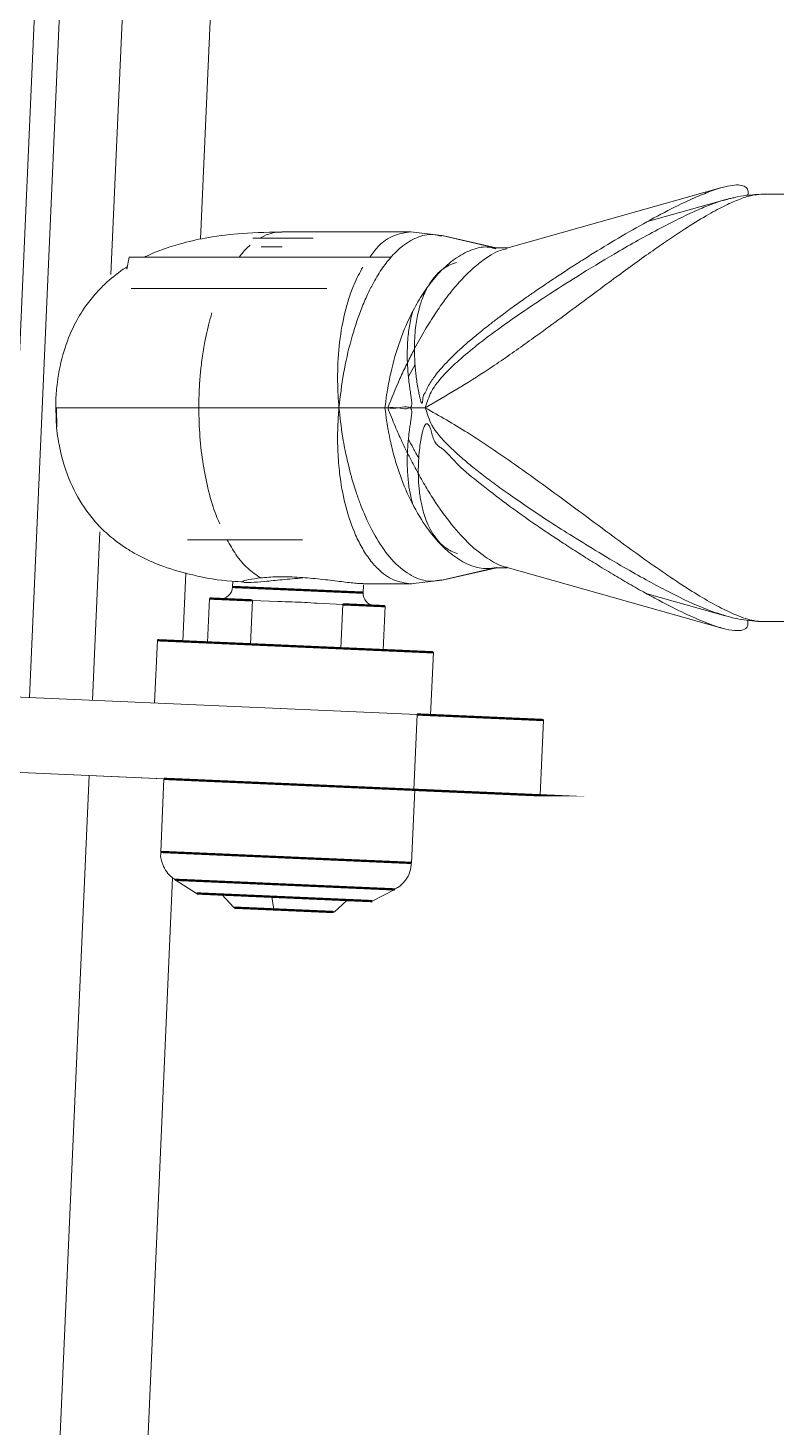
# Model space of a CAD drawing. Header units: millimetres. Extents: x -16985 to -606, y 2122 to 9380.
# Drawn here: x -3053.8 to -2994.2, y 6785 to 6896.4 of the extents above; entities that cross this region are included whole.
import ezdxf

# ---------------------------------------------------------------- set-up
doc = ezdxf.new("R2010")
doc.units = ezdxf.units.MM
for name, pattern in [('K5LT32768', [0]), ('K5LT32769', [0]), ('K5LT_THIN', [0])]:
    doc.linetypes.add(name, pattern=pattern)

msp = doc.modelspace()

# ---------------------------------------------------------------- linework, layer by layer
at = {"color": 8, "linetype": 'K5LT32768', "lineweight": 15, "true_color": 0x808080}
for p, q in [((-3049.1300844521, 6946.0118334326), (-3053.6385017416, 6843.0612838891)), ((-3044.1252923858, 6946.0118334326), (-3047.1591827986, 6876.7323800912)), ((-3033.5203261888, 6878.9215035854), (-3035.1966983764, 6878.921502666)), ((-3023.4682988154, 6868.6134824366), (-3022.9459815485, 6869.578447165)), ((-3048.0560735616, 6856.251712264), (-3048.6433073553, 6842.842119077)), ((-3048.9062170515, 6836.8385271354), (-3075.5430662116, 6228.5811092826))]:
    msp.add_line(p, q, dxfattribs=at)
at = {"color": 7, "linetype": 'K5LT_THIN', "lineweight": 18}
for p, q in [((-3037.118583493, 6946.0118334326), (-3040.0296550878, 6879.5369707046)), ((-3055.6365794961, 6843.148949814), (-3051.4746741735, 6938.1868339749)), ((-2998.6177964464, 6883.6192944709), (-3015.6439514626, 6878.8256217753)), ((-2974.9563935139, 6883.1168339749), (-2995.3966866867, 6883.116833975)), ((-2998.2611514385, 6882.6807628919), (-3004.4404689622, 6880.9409910141)), ((-3031.055210642842, 6879.616833974954), (-3035.850382178093, 6879.616833974954)), ((-3023.2852070865, 6880.1168339749), (-3033.559324884, 6880.1168339749)), ((-3020.8174758407, 6879.8338513612), (-3023.3000412786, 6880.1167285037)), ((-3016.4835709688, 6878.8367443828), (-3020.811053593, 6879.8336107681)), ((-3016.4811813506, 6878.8586987722), (-3020.7918779124, 6879.8434941825)), ((-3016.621053385, 6878.7998612615), (-3016.4976954262, 6878.7745451031)), ((-3015.5720296876, 6878.8427656263), (-3016.5102577854, 6878.8428037389)), ((-3015.5286811352, 6878.8580758567), (-3016.4501250264, 6878.8515315439)), ((-3045.7005879739, 6878.116833975), (-3045.8906131829, 6877.1667079302)), ((-3024.8198836269, 6878.116833975), (-3045.7005879739, 6878.116833975)), ((-3029.9619285434, 6875.616833975), (-3045.5470310786, 6875.616833975)), ((-3051.5092888691, 6866.1174894571), (-3051.4694850429, 6864.5840537282)), ((-3029.0037246987, 6866.116833975), (-3040.1664813497, 6866.1167758537)), ((-3025.3410400878, 6866.116729209), (-3029.0036041755, 6866.1168335974)), ((-3025.1186940184, 6866.1168429599), (-3025.3415742355, 6866.1168409773)), ((-3024.693918663862, 6866.116848751703), (-3024.983255936592, 6866.116844056185)), ((-3022.1251219151, 6866.1168339749), (-3023.3856129816, 6866.11683997)), ((-3031.906245982813, 6855.616833974953), (-3041.077167300933, 6855.616833974954)), ((-3041.1931218872, 6852.9689893739), (-3041.431423546, 6847.5273265556)), ((-3020.8148223016, 6852.3991900225), (-3016.4852484928, 6853.396538127)), ((-3020.7872032972, 6852.3912407441), (-3016.4269698603, 6853.3873530465)), ((-3016.5089414368, 6853.3911478955), (-3015.5721706435, 6853.3910480705)), ((-3015.6204529582, 6853.4014274487), (-2998.5237450855, 6848.5878907674)), ((-3037.45100392, 6852.3048403634), (-3037.4706042633, 6851.8572586031)), ((-3027.1136638809, 6852.116833975), (-3023.2852039596, 6852.116833975)), ((-3027.0805620277, 6851.4022615221), (-3027.0538711792, 6852.0117578345)), ((-3023.3009128905, 6852.1169391096), (-3020.7926772964, 6852.4049673451)), ((-3023.2852039596, 6852.116833975), (-3023.1994705249, 6852.116833975)), ((-3039.3126305229, 6850.9369655859), (-3039.4657004035, 6847.441552999)), ((-3036.0545086251, 6847.2924506598), (-3035.9014125994, 6850.7884602816)), ((-3035.9014125994, 6850.7884602816), (-3033.8597984207, 6850.699053637)), ((-3030.7387837027, 6850.562377738), (-3028.6972546129, 6850.4729748197)), ((-3028.6972546129, 6850.4729748197), (-3028.8503505739, 6846.9769666765)), ((-3004.4623675133, 6851.2988366248), (-2998.2489392343, 6849.5494609461)), ((-3025.4791050864, 6846.8290569284), (-3025.3260352058, 6850.3244695153)), ((-2998.2487052001, 6849.5502318203), (-2998.413567235, 6849.6107475551)), ((-2995.3933981744, 6849.116833975), (-2974.9563935139, 6849.1168339749)), ((-3043.4619246295, 6847.6153156711), (-3043.6804861664, 6842.6243746432)), ((-3021.7016311598, 6841.6600427581), (-3021.4829891313, 6846.6528218459)), ((-3022.7784711012, 6841.707295977), (-3056.8197511173, 6843.2008616248)), ((-3022.7784711012, 6841.707295977), (-3023.0409694144, 6835.7130409049)), ((-3012.9728533349, 6835.2696067396), (-3012.7103550217, 6841.2638618118)), ((-3057.082717522, 6837.1959174932), (-3042.9443113111, 6836.5779355005)), ((-3023.0409694144, 6835.7130409049), (-3057.0822494305, 6837.2066065527)), ((-3042.9441290144, 6836.5820983195), (-3043.1989524683, 6830.7631017591)), ((-3023.2181020154, 6829.8881073726), (-3022.9632785614, 6835.7071039329)), ((-3042.2557694854, 6828.703233306), (-3068.5497686807, 6228.2748583336)), ((-3042.0448699701, 6828.5454237886), (-3040.3407487044, 6827.4594662859)), ((-3038.3426638224, 6827.3719670061), (-3037.3873710283, 6826.3291747964)), ((-3034.1894343459, 6826.1897040641), (-3034.3451834362, 6827.197625637)), ((-3026.3541538335, 6826.8469702349), (-3024.5616263815, 6827.7798037248)), ((-3029.3950309321, 6825.9791770455), (-3028.3522387022, 6826.9344698174))]:
    msp.add_line(p, q, dxfattribs=at)
at = {"color": 8, "linetype": 'K5LT32769', "true_color": 0x808080, "const_width": 0.18}
for points in [[(-3037.4705753489, 6851.8572598645), (-3037.2890742517, 6851.8495079967), (-3036.7659120209, 6851.8267806704), (-3035.9367412978, 6851.7906267153), (-3034.858068697, 6851.7435099636), (-3033.6034039736, 6851.6886413441), (-3032.2582504551, 6851.6297600626), (-3030.9142781308, 6851.5708787812), (-3029.6630764936, 6851.5160101617), (-3028.5899128673, 6851.46889341), (-3027.7679215797, 6851.4327394548), (-3027.2531199785, 6851.4100121285), (-3027.0805909421, 6851.4022602607)], [(-3043.1989523613, 6830.7631015312), (-3043.0924656539, 6830.7586510696), (-3042.6385328527, 6830.739042064), (-3041.8437750791, 6830.7044903501), (-3040.7369169497, 6830.6562447168), (-3039.3579632013, 6830.5960488869), (-3037.7567528151, 6830.5260784946), (-3035.9911577064, 6830.4488624522), (-3034.1249910826, 6830.3671915487), (-3032.2257010678, 6830.2840175832), (-3030.3619329517, 6830.2023466797), (-3028.6010481699, 6830.1251306373), (-3027.0066896865, 6830.055160245), (-3025.636481771, 6829.9949644151), (-3024.5399473076, 6829.9467187817), (-3023.7567179089, 6829.9121670677), (-3023.3151015258, 6829.8925580621), (-3023.2181020617, 6829.8881072431)], [(-3024.5616301035, 6827.7798029944), (-3024.5714172768, 6827.7802932487), (-3024.8334205241, 6827.7920223793), (-3025.44217951, 6827.8189235777), (-3026.3727715702, 6827.8598955055), (-3027.5870981564, 6827.9132607673), (-3029.0354445954, 6827.976834583), (-3030.6585154138, 6828.048014233), (-3032.3898619017, 6828.1238856142), (-3034.1586025304, 6828.2013425433), (-3035.8923248507, 6828.2772139245), (-3037.5200500672, 6828.3483935745), (-3038.9751389182, 6828.4119673901), (-3040.1980198952, 6828.4653326519), (-3041.1386281074, 6828.5063045797), (-3041.758454944, 6828.533205778), (-3042.0321246214, 6828.5449349086), (-3042.0448695474, 6828.5454245911)]]:
    msp.add_lwpolyline(points, dxfattribs=at)
at = {"color": 7, "linetype": 'K5LT_THIN', "const_width": 0.18}
for points in [[(-3035.9014125994, 6850.7884602816), (-3037.1704383423, 6850.8438914204), (-3038.1865700164, 6850.8882095443), (-3038.8968354333, 6850.9191042954), (-3039.2642075871, 6850.9349650922), (-3039.3126305229, 6850.9369655859)], [(-3025.3260352058, 6850.3244695153), (-3025.3691308111, 6850.3264700089), (-3025.7261260242, 6850.3423308058), (-3026.4268331833, 6850.3732255569), (-3027.4347235661, 6850.4175436808), (-3028.6972546129, 6850.4729748197)], [(-3043.4619246295, 6847.6153156711), (-3043.357485013, 6847.6109629161), (-3042.9126734195, 6847.5917643084), (-3042.1323046762, 6847.5578549892), (-3041.0414604766, 6847.5103248318), (-3039.6752014509, 6847.4507014947), (-3038.0774402882, 6847.3809013209), (-3036.299530347, 6847.3031677454), (-3034.3986151156, 6847.2199991894), (-3032.4357915737, 6847.1340687586)], [(-3032.4357915737, 6847.1340687586), (-3030.4741464849, 6847.0481383278), (-3028.5767287365, 6846.9649697717), (-3026.804522896, 6846.8872361963), (-3025.2144891174, 6846.8174360224), (-3023.8577323945, 6846.7578126853), (-3022.7778600049, 6846.7102825279), (-3022.0095799355, 6846.6763732086), (-3021.5775853401, 6846.6571746009), (-3021.4829891313, 6846.6528218459)], [(-3012.7103550217, 6841.2638618118), (-3012.7551827512, 6841.2660203553), (-3013.1396525378, 6841.2832633814), (-3013.9103667023, 6841.3174087946), (-3015.0520996504, 6841.3677820461), (-3016.5422962462, 6841.4333880036), (-3018.3515173931, 6841.5129306098), (-3020.4440216081, 6841.6048384863), (-3022.7784711012, 6841.707295977)], [(-3022.9632785614, 6835.7071039329), (-3023.0602780719, 6835.7115546225), (-3023.5018944549, 6835.7311636281), (-3024.2851238537, 6835.765715342), (-3025.381658317, 6835.8139609754), (-3026.7518662325, 6835.8741568053), (-3028.3462247159, 6835.9441271976), (-3030.1071094977, 6836.02134324), (-3031.9708776138, 6836.1030141436), (-3033.8701676286, 6836.186188109), (-3035.7363342524, 6836.2678590126), (-3037.5019293611, 6836.345075055), (-3039.1031397473, 6836.4150454472), (-3040.4820934957, 6836.4752412771), (-3041.5889516251, 6836.5234869105), (-3042.3837093987, 6836.5580386244), (-3042.8376421999, 6836.5776476299), (-3042.9441290144, 6836.5820983195)], [(-3022.963389065, 6835.7045805396), (-3020.8121380545, 6835.6105834139), (-3018.7071818921, 6835.5186755374), (-3016.8836682834, 6835.4391329313), (-3015.3776210613, 6835.3735269738), (-3014.2187924547, 6835.3231537223), (-3013.4300753269, 6835.2890083092), (-3013.0270509241, 6835.2717652831), (-3013.0176810644, 6835.2717652832), (-3013.402150851, 6835.2890083093), (-3014.1728650155, 6835.3231537224), (-3015.3145979636, 6835.373526974), (-3016.8047945594, 6835.4391329315), (-3018.6140157063, 6835.5186755376), (-3020.7065199213, 6835.6105834142), (-3023.0409694144, 6835.7130409049)], [(-3028.3529836807, 6826.9337873492), (-3027.8944489691, 6826.9137828349), (-3027.0568664304, 6826.8772970424), (-3026.5347200821, 6826.8546471049), (-3026.3541925224, 6826.8469687847), (-3026.524336157, 6826.8546471049), (-3027.0366192736, 6826.8772970425), (-3027.8653538576, 6826.913782835), (-3028.9689836965, 6826.9622749325), (-3030.2921681818, 6827.0203417386), (-3031.7685573183, 6827.0850715414), (-3033.3241187898, 6827.153218518), (-3034.8808502486, 6827.2213654947), (-3036.3606906792, 6827.2860952974), (-3037.6894347029, 6827.3441621036), (-3038.8004535462, 6827.392654201), (-3039.6380360849, 6827.4291399935), (-3040.1601824333, 6827.4517899311), (-3040.340709993, 6827.4594682513), (-3040.1705663584, 6827.4517899311), (-3039.6582832418, 6827.4291399935), (-3038.8295486577, 6827.3926542009), (-3038.3419813541, 6827.3712220275)], [(-3038.3426638709, 6827.3719671146), (-3038.2141638402, 6827.366504431), (-3037.6998772442, 6827.3441766817), (-3036.8329857179, 6827.3063787577), (-3035.6837191117, 6827.2561727983), (-3034.3451835513, 6827.1976245975)], [(-3034.3451834904, 6827.1976259878), (-3032.9258069618, 6827.1354812526), (-3031.5405898116, 6827.0747734963), (-3030.3017549667, 6827.0204209384), (-3029.3096662379, 6826.9768269343), (-3028.6446973781, 6826.9475232382), (-3028.3607206278, 6826.9348838797), (-3028.3522386444, 6826.9344699213)], [(-3032.5910938676, 6826.1185659495), (-3033.8403235564, 6826.1732636528), (-3035.0455767136, 6826.2260923596), (-3036.0888391134, 6826.2718792654), (-3036.8679581053, 6826.3061410747), (-3037.3066450492, 6826.3255229894), (-3037.3619452346, 6826.3281271994), (-3037.0284438587, 6826.3136987094), (-3036.3387962239, 6826.2836503073), (-3035.3605302446, 6826.2409242289), (-3034.189434346, 6826.1897040641)], [(-3034.189434346, 6826.1897040641), (-3032.9405582257, 6826.1350217632), (-3031.7357808304, 6826.0822138465), (-3030.6929985357, 6826.0364479592), (-3029.9142552991, 6826.0022026317), (-3029.4757569039, 6825.9828290225), (-3029.42041366, 6825.9802229824), (-3029.7536413132, 6825.9946395319), (-3030.4428310737, 6826.0246679048), (-3031.4205406281, 6826.067369603), (-3032.5910938676, 6826.1185659495)]]:
    msp.add_lwpolyline(points, dxfattribs=at)
at = {"color": 7, "linetype": 'K5LT_THIN', "lineweight": 18}
for centre, radius, start, end in [((-3038.4696467804, 6851.9010083275), 0.9999999946831075, 267.492528865594, 357.4925250884953), ((-3026.0815195107, 6851.3585118081), 0.9999999941961086, 177.4925256864889, 264.383329818209)]:
    msp.add_arc(centre, radius, start, end, dxfattribs=at)
for points, knots in [([(-3019.647941259774, 6877.69124128151), (-3019.755774034962, 6877.659832866591), (-3020.050523090067, 6877.573981411841), (-3020.548755251892, 6877.307111695873), (-3021.043161453727, 6876.921455995652), (-3021.406570648553, 6876.52053073268), (-3021.600374115945, 6876.265238910238), (-3021.699815074585, 6876.120975777092), (-3021.750080291558, 6876.044361959601), (-3021.778988989186, 6875.999176168115), (-3021.793441420131, 6875.976200639503), (-3021.80236708746, 6875.961889915123), (-3021.819085861561, 6875.93506767805), (-3021.878888319106, 6875.837249289486), (-3022.004352531797, 6875.617433943772), (-3022.200084526876, 6875.224209714933), (-3022.446809142466, 6874.612918101571), (-3022.710684596211, 6873.717776527164), (-3022.934302802128, 6872.458586146448), (-3023.014853522603, 6871.077061785748), (-3022.975501839016, 6869.910686286179), (-3022.923457657821, 6869.26099227488), (-3022.888039041119, 6868.919919348806), (-3022.864920173511, 6868.720145871619), (-3022.852420214011, 6868.619032276688), (-3022.799091160805, 6868.201007109208), (-3022.721376015297, 6867.704201043107), (-3022.611396191042, 6867.157034080869), (-3022.566998163846, 6866.956367011894), (-3022.537189124743, 6866.830141738177), (-3022.506901387597, 6866.714264774917), (-3022.47406908533, 6866.607520890379), (-3022.447974005987, 6866.541603870325), (-3022.427614450105, 6866.509277598169), (-3022.417572168338, 6866.498614720836), (-3022.410179648834, 6866.493209649864), (-3022.403161396215, 6866.49084857992), (-3022.397140740751, 6866.491009881075), (-3022.391141129522, 6866.492590886315), (-3022.38361457315, 6866.497556908504), (-3022.372815013332, 6866.510310129957), (-3022.36131715632, 6866.53336436394), (-3022.340585087609, 6866.600791035034), (-3022.3261088847, 6866.73391505939), (-3022.318387110645, 6866.894425868207), (-3022.298799854887, 6867.037876962483), (-3022.241029658182, 6867.197218111206), (-3022.058682143377, 6867.409301946996), (-3021.941099462523, 6867.818984112338), (-3021.667663031516, 6868.201868717751), (-3021.419139121534, 6868.572153821727), (-3021.102827264581, 6868.982668651172), (-3020.684516400383, 6869.466123780261), (-3020.12827494511, 6870.050278699578), (-3019.505579296878, 6870.648892815153), (-3018.791267656795, 6871.28660765838), (-3017.959162281039, 6871.987980271411), (-3017.28137302296, 6872.530174072701), (-3016.658424580161, 6873.013155844837), (-3016.025106091799, 6873.495906170352), (-3015.149870713949, 6874.141702059952), (-3014.25176288413, 6874.783150621401), (-3013.379907657136, 6875.390761253178), (-3012.510851353951, 6875.983713641983), (-3011.554122510854, 6876.621779443789), (-3010.553256286677, 6877.275803673147), (-3009.50489931543, 6877.945369246303), (-3008.030790285718, 6878.864716021855), (-3006.161160879703, 6879.988340394467), (-3003.898116418062, 6881.263663183702), (-3001.942503232465, 6882.269014204061), (-3000.367036139414, 6882.985883277877), (-2998.844437101197, 6883.586403710431), (-2997.662726437415, 6883.878559794952), (-2996.910639688327, 6883.851677025653), (-2996.550174504234, 6883.675825591617), (-2996.386609407742, 6883.39230487265), (-2996.429279872866, 6883.117666889428), (-2996.446668015573, 6883.00575237359)], [0, 0, 0, 0, 0.0158242432964906, 0.0432538321604906, 0.077638436608157, 0.097927055202072, 0.1089300715148181, 0.114652444123335, 0.1175696710990049, 0.1190424050909133, 0.120524415014979, 0.1205245965250786, 0.1208734336902355, 0.1239510895026097, 0.1328735073645749, 0.1475177063963454, 0.1681109897464725, 0.1946674032363356, 0.2268532320353707, 0.2639883354225399, 0.2842037411375805, 0.2946931290028764, 0.3000325451704297, 0.3027261235778552, 0.3054355371325934, 0.3054357030020639, 0.3249974111658855, 0.3312968176759336, 0.3335860342672812, 0.3353035441583142, 0.3377876432633798, 0.3395678020561124, 0.3408849262487816, 0.3413239778618414, 0.3414940203081179, 0.3416357085284568, 0.3417986029287788, 0.3418751192680827, 0.3419525750875529, 0.3421224249624262, 0.3423291939680084, 0.3427885966687989, 0.3433860921564685, 0.3457960640782338, 0.3493114322651864, 0.3513195507632788, 0.3528794833035913, 0.357564435247516, 0.3649321893624535, 0.3733274094763097, 0.3805646198212636, 0.3868920284661132, 0.3987949276758941, 0.4120075715578737, 0.426553996357241, 0.4412588176931631, 0.4590771932681524, 0.4800279897677395, 0.4838899311926578, 0.4977957178139988, 0.5191398850056732, 0.5373175740096822, 0.5520420597992225, 0.5714201058501986, 0.5891466133232874, 0.6088206207718246, 0.6306401331435224, 0.6510623580274046, 0.6958992639446627, 0.7414194970501338, 0.7875700508807019, 0.818801674618254, 0.8483432437933378, 0.9011229114116822, 0.9271300760086254, 0.9532829441453009, 0.980962878382826, 1, 1, 1, 1]), ([(-2995.384272712676, 6883.117012810756), (-2996.003712502834, 6883.085349985842), (-2996.986065943263, 6883.035136735931), (-2997.991545270912, 6882.731942772201), (-2998.363002384057, 6882.619932956194)], [0, 0, 0, 0, 0.6305671305913462, 1, 1, 1, 1]), ([(-2998.369250405146, 6882.649148463631), (-2998.367229694295, 6882.649847941886), (-2998.324423848309, 6882.664665380248), (-2998.291341491468, 6882.670413623567), (-2998.25982083434, 6882.675890512881)], [0, 0, 0, 0, 0.0472064224916917, 1, 1, 1, 1]), ([(-3033.23195161681, 6880.115849946552), (-3034.396083245698, 6880.100823512122), (-3036.458970571505, 6880.074196075522), (-3039.19677273089, 6879.742469064187), (-3041.272036675316, 6879.306288612567), (-3042.914644739166, 6878.790443628894), (-3043.927310629575, 6878.397862962785), (-3044.423921470682, 6878.141687418261), (-3044.472101281942, 6878.116833974955)], [0, 0, 0, 0, 0.3034080264335378, 0.5376510325341873, 0.7178558603178726, 0.8554621537544862, 0.9859773376341802, 1, 1, 1, 1]), ([(-3045.854540391287, 6877.347071888144), (-3045.896361083253, 6877.322054064739), (-3046.483187673635, 6876.971004779856), (-3047.315514450233, 6876.301471983451), (-3048.371696911347, 6875.259144276372), (-3049.281386127044, 6874.12035180431), (-3050.187485115697, 6872.592714041137), (-3050.984698457051, 6870.572548415978), (-3051.405984768177, 6868.547884198942), (-3051.553802409538, 6866.988843850949), (-3051.548121520685, 6866.33544753864), (-3051.546221765272, 6866.116944200012)], [0, 0, 0, 0, 0.0109404962950911, 0.1535166884165567, 0.2398378635135168, 0.3454215738436251, 0.4843239838834759, 0.6536078409211862, 0.8460619331855473, 0.9485213171436266, 1, 1, 1, 1]), ([(-3025.118585891133, 6866.116817199818), (-3024.901361988472, 6866.144853687421), (-3024.453164402821, 6866.202701308704), (-3023.915393762737, 6866.01407255274), (-3023.519623217273, 6866.052292304999), (-3023.334698570646, 6866.124950463361), (-3023.255270923947, 6866.210322099432), (-3023.221187519285, 6866.29268591994), (-3023.201469414402, 6866.409122512802), (-3023.206863616687, 6866.574600825526), (-3023.226916874107, 6866.754288660111), (-3023.249692872917, 6866.925019828724), (-3023.279108196126, 6867.129245195226), (-3023.323180948106, 6867.42314727886), (-3023.38263654871, 6867.841661004916), (-3023.463601249755, 6868.475488181749), (-3023.536884866369, 6869.285481075975), (-3023.572330198172, 6870.215007787218), (-3023.556912340073, 6871.091615011497), (-3023.483330251957, 6872.053094121668), (-3023.347412814581, 6872.98631068733), (-3023.182705102704, 6873.566381855223), (-3023.109454822908, 6873.824356268601)], [0, 0, 0, 0, 0.0611801886362217, 0.1262329444438939, 0.1564322263820811, 0.1715407997934426, 0.1802944457258589, 0.1869643789742998, 0.1946685850273206, 0.210953854919752, 0.2300694453476987, 0.2424132908472218, 0.2566280886724597, 0.2850436475147138, 0.3221589240656457, 0.3713826515903639, 0.4616114179664398, 0.554204661000206, 0.6514179165686382, 0.7421185110296157, 0.8853126486531085, 1, 1, 1, 1]), ([(-3051.543472209308, 6866.116953660871), (-3051.554350574244, 6866.116981739349), (-3051.570159590609, 6866.117022544483), (-3051.545393676283, 6866.117018362083), (-3051.537669470801, 6866.117017057641)], [0, 0, 0, 0, 0.688111434885044, 1, 1, 1, 1]), ([(-3051.537669983784, 6866.117051517706), (-3051.538982000362, 6865.742392194252), (-3051.542383991322, 6864.770919993837), (-3051.257287308479, 6862.697696448464), (-3050.556979517293, 6860.304435776678), (-3049.305520423197, 6858.089841870285), (-3048.058957861399, 6856.61308505033), (-3046.934340480627, 6855.621015783684), (-3045.839986389398, 6854.849541395002), (-3044.561799005463, 6854.125322332554), (-3042.803243720868, 6853.376872325975), (-3040.41850581176, 6852.713200258004), (-3038.267934914295, 6852.323844443089), (-3036.899363484764, 6852.275331692172), (-3036.575843025822, 6852.263863626201)], [0, 0, 0, 0, 0.0494231923016732, 0.1281517751490827, 0.2690500924573951, 0.379193173466915, 0.4611316850371214, 0.5252001625246996, 0.572602795132572, 0.6352058096329228, 0.7162868320791056, 0.8211367828416156, 0.9577180197874834, 1, 1, 1, 1]), ([(-3023.133956942941, 6858.464904979068), (-3023.166163547049, 6858.578378861931), (-3023.243242392321, 6858.849951606144), (-3023.34050991643, 6859.308560003259), (-3023.42754070377, 6859.819834327679), (-3023.496041745978, 6860.368019766711), (-3023.544260398989, 6860.961869423764), (-3023.567692512348, 6861.613024578707), (-3023.56373008207, 6862.27857270163), (-3023.528827586772, 6863.036447341036), (-3023.463581031855, 6863.758403168716), (-3023.382621319134, 6864.39212865495), (-3023.323136323251, 6864.81072005418), (-3023.272298872168, 6865.149996660976), (-3023.232894049779, 6865.42596561567), (-3023.206848469944, 6865.659114615664), (-3023.201461428742, 6865.824563337648), (-3023.221187515756, 6865.940981207515), (-3023.255260377257, 6866.023344440864), (-3023.33470080488, 6866.108719029821), (-3023.519623065298, 6866.181377423693), (-3023.915394188595, 6866.21960469683), (-3024.453165278008, 6866.030985455854), (-3024.901362177511, 6866.088814002891), (-3025.11858603275, 6866.116841282742)], [0, 0, 0, 0, 0.0509673827613908, 0.1219783059563126, 0.188538682774947, 0.2505865539455091, 0.3242532598014452, 0.3960312705381889, 0.4659110494259908, 0.533935292152205, 0.62500118661113, 0.6747288591268167, 0.712197535956127, 0.7408885375010538, 0.7676953435660119, 0.7869963361966628, 0.8034375457295455, 0.8112124284743735, 0.8179502776315255, 0.8267889829134017, 0.8420447209569679, 0.8725381699093113, 0.9382241372955229, 1, 1, 1, 1]), ([(-2996.441200823477, 6849.225721804023), (-2996.430528082954, 6849.047566346589), (-2996.408521283522, 6848.680216328932), (-2996.777168208017, 6848.400785218562), (-2997.452872297235, 6848.347036178922), (-2998.456857763263, 6848.539851466133), (-2999.79749367799, 6849.005277921833), (-3001.508992901882, 6849.753476737453), (-3003.214316991728, 6850.614494237586), (-3004.776665939245, 6851.464733295847), (-3006.057150727195, 6852.193664346165), (-3007.392959888822, 6852.983961203551), (-3008.673473523831, 6853.767613095582), (-3009.939324475899, 6854.563214531586), (-3011.073517322216, 6855.295770857209), (-3012.192482947673, 6856.035528807593), (-3013.712255232892, 6857.06639509117), (-3015.60906666392, 6858.401012377763), (-3017.674480447638, 6860.024437656592), (-3019.174811110162, 6861.205065557519), (-3020.04445025353, 6862.137547032608), (-3020.418131258806, 6862.573516247714), (-3020.684277473743, 6862.801537556369), (-3020.846229682276, 6862.918893474206), (-3021.057825189696, 6863.038401769183), (-3021.304622453711, 6863.261398735277), (-3021.486067940998, 6863.624813681257), (-3021.598598189738, 6864.05308085491), (-3021.69348017555, 6864.417729690342), (-3021.791133961094, 6864.653076984845), (-3021.856093870427, 6864.759442935648), (-3021.913796608151, 6864.818217477078), (-3021.95898971306, 6864.845758771954), (-3021.997800084021, 6864.852409951282), (-3022.026912100059, 6864.847888525512), (-3022.063882495538, 6864.834413118641), (-3022.114368413548, 6864.790898149403), (-3022.183847761232, 6864.68648953087), (-3022.260195798454, 6864.506570588314), (-3022.334211183333, 6864.266305141079), (-3022.403580225168, 6863.980361693448), (-3022.480062359434, 6863.598574263525), (-3022.564643160217, 6863.04786186927), (-3022.631926655638, 6862.418588729696), (-3022.675779188481, 6861.737490557888), (-3022.692770255779, 6861.023104101486), (-3022.673571256856, 6860.341368274057), (-3022.62603286275, 6859.719590304751), (-3022.565381954585, 6859.206340337537), (-3022.484957299659, 6858.713597733841), (-3022.384795329026, 6858.237086729643), (-3022.243641212535, 6857.703087372843), (-3022.031096861466, 6857.078607410552), (-3021.71505909162, 6856.386191526124), (-3021.313970906991, 6855.759392097333), (-3020.876188893543, 6855.270054932419), (-3020.458595898551, 6854.934162061656), (-3020.026862919181, 6854.66926796294), (-3019.720773707932, 6854.572462091382), (-3019.549424022375, 6854.518269865579)], [0, 0, 0, 0, 0.0329193015587428, 0.0678783921807346, 0.101481527778135, 0.1354846879066554, 0.1718292371636129, 0.2119258084826338, 0.2574928308182869, 0.2830537361764658, 0.3102467737440688, 0.3365961419289163, 0.3647356945401085, 0.3880956294835457, 0.4133459936587278, 0.4335799675826939, 0.4561888518400295, 0.5063141329166537, 0.550534332262117, 0.5887770593286689, 0.6023825940217971, 0.6148610227446941, 0.6175905776396614, 0.620191337035669, 0.6251055798637488, 0.6302274352955476, 0.6367597564040202, 0.6451850210449315, 0.6528196460260021, 0.6557453651677536, 0.6580109908417022, 0.6590687473085833, 0.65995410321497, 0.6607516151536205, 0.6611540896984649, 0.6615766964319099, 0.6629234838804199, 0.6647196113188968, 0.6683167651487016, 0.6732874632189377, 0.6781058706533752, 0.6840616687761287, 0.6943245338923448, 0.7087233786655476, 0.72003383782087, 0.7347546597151469, 0.7529982677332263, 0.7649849590671387, 0.7784724115054232, 0.7911812004889063, 0.8039512162743231, 0.8185740356225624, 0.8394467102896441, 0.8660887477969997, 0.8975383099813, 0.9260668488696162, 0.9508892949533614, 0.9725076756778781, 1, 1, 1, 1]), ([(-3035.242759469233, 6852.578947722831), (-3034.816494089308, 6852.615840378059), (-3033.963815987602, 6852.689638440737), (-3032.333449825324, 6852.651490509526), (-3030.664929553177, 6852.50887601357), (-3029.366363053179, 6852.348746370043), (-3028.258866853274, 6852.212422715508), (-3027.473866141008, 6852.120538692205), (-3027.204184490439, 6852.128980952676), (-3027.113661886021, 6852.131814721319)], [0, 0, 0, 0, 0.1665771996908036, 0.3332119780516322, 0.4990882834941922, 0.6679894019456276, 0.7481324148879138, 0.9154569481295344, 1, 1, 1, 1]), ([(-3036.635497772327, 6852.275685439982), (-3036.651948100046, 6852.285084381636), (-3036.712130644791, 6852.319469850199), (-3036.266522634347, 6852.439882615644), (-3035.579970153397, 6852.532689570321), (-3035.242720942047, 6852.578278324481)], [0, 0, 0, 0, 0.1606389267093466, 0.5876879512353793, 1, 1, 1, 1]), ([(-3031.879357940046, 6852.578172612295), (-3032.441640339721, 6852.528067669241), (-3033.536936870335, 6852.430465876395), (-3034.968682687843, 6852.288694548775), (-3036.082003202717, 6852.203634216472), (-3036.413900605623, 6852.217819877618), (-3036.577604803996, 6852.224816775653)], [0, 0, 0, 0, 0.2569727041336142, 0.5005693072770957, 0.7536621242615856, 1, 1, 1, 1]), ([(-3030.738783518369, 6850.562377729904), (-3031.404354310974, 6850.602293450455), (-3032.444013236636, 6850.664644045773), (-3033.485170984276, 6850.689948599856), (-3033.859798420658, 6850.699053637249)], [0, 0, 0, 0, 0.6401818675111144, 1, 1, 1, 1]), ([(-2998.411119083078, 6849.624567998299), (-2998.015902027902, 6849.506225295134), (-2996.998349838325, 6849.2015322786), (-2996.002430415014, 6849.148962559386), (-2995.393325885036, 6849.116810907993)], [0, 0, 0, 0, 0.3883997884558919, 1, 1, 1, 1]), ([(-3043.176477624869, 6830.771075096141), (-3043.185956933646, 6830.717978361504), (-3043.245389935422, 6830.385074518138), (-3043.085908572164, 6829.81002436073), (-3042.756982526791, 6829.183626483617), (-3042.364440136125, 6828.754840432421), (-3042.074827328372, 6828.572818132046), (-3041.95142387697, 6828.495258785579)], [0, 0, 0, 0, 0.0592254135528566, 0.3713291962512353, 0.6242563802028874, 0.8398963779090458, 1, 1, 1, 1]), ([(-3024.611052179116, 6827.785890885671), (-3024.487667632708, 6827.842521049483), (-3024.131998272309, 6828.005763649378), (-3023.680213723263, 6828.494972928789), (-3023.305588708531, 6829.153453800403), (-3023.261520462931, 6829.644088588035), (-3023.241019711755, 6829.872334154948)], [0, 0, 0, 0, 0.1539640619466746, 0.4438181363142885, 0.7412616308849749, 1, 1, 1, 1])]:
    msp.add_open_spline(points, degree=3, knots=knots, dxfattribs=at)
at = {"color": 8, "linetype": 'K5LT32768', "lineweight": 15, "true_color": 0x808080}
for points, knots in [([(-2995.396619724776, 6883.11316742967), (-2995.627676605168, 6883.096928355977), (-2996.101334892086, 6883.063638839502), (-2997.059875693043, 6882.759471034541), (-2998.213066615142, 6882.256983921381), (-2999.622104142399, 6881.502961331148), (-3001.279367343822, 6880.490329611887), (-3002.963497199775, 6879.365069659669), (-3004.552151570813, 6878.251486997316), (-3006.007506633154, 6877.202679111757), (-3007.591399977282, 6876.039218389238), (-3009.297671035338, 6874.771757412567), (-3011.121400868245, 6873.419355032798), (-3012.814912975201, 6872.179938173643), (-3014.359380722083, 6871.070595871565), (-3015.739800762729, 6870.103796023347), (-3018.307146402329, 6868.344778802114), (-3020.451775697866, 6867.093299915125), (-3022.125121915055, 6866.116833974932)], [0, 0, 0, 0, 0.0487109521223811, 0.0998556982908812, 0.1546860360732426, 0.2116168004709496, 0.2783382188799676, 0.3486579566476424, 0.3978482428851901, 0.4490468664004325, 0.5023865167475475, 0.5633012068835781, 0.6259441429202915, 0.6904499135879286, 0.7373274325590315, 0.784431228059892, 0.8318025451669415, 1, 1, 1, 1]), ([(-2998.25982083434, 6882.675890512881), (-2998.008760358606, 6882.749227138928), (-2997.744116323117, 6882.826531623472), (-2997.556647276078, 6882.84060707665), (-2997.547024928091, 6882.841329536762)], [0, 0, 0, 0, 0.9486723374345513, 1, 1, 1, 1]), ([(-3022.125121915057, 6866.116833974932), (-3021.991096211532, 6866.545425836277), (-3021.67584999076, 6867.55353070713), (-3020.648830016058, 6868.779559479007), (-3019.389576178092, 6869.980717245608), (-3017.906192222893, 6871.20365230408), (-3016.230464613229, 6872.455770883326), (-3014.366764916427, 6873.762680826287), (-3012.31758610439, 6875.128511375955), (-3009.851346114016, 6876.699610818834), (-3007.486870974104, 6878.133219603012), (-3005.346701617764, 6879.36694527923), (-3003.624127600172, 6880.312731352711), (-3001.991183256382, 6881.149181846146), (-3000.569383057199, 6881.815916321418), (-2999.353886919427, 6882.327654211211), (-2998.692468769359, 6882.543614243779), (-2998.369250405146, 6882.649148463631)], [0, 0, 0, 0, 0.0428715706790827, 0.1008396171759823, 0.1506902911489096, 0.2110482534918837, 0.2854333298600593, 0.351646305485067, 0.4294119549538116, 0.5217376511539233, 0.6330378246888687, 0.6981952636613074, 0.7673731450706268, 0.8340879929782281, 0.894260132400525, 0.9483275942246068, 1, 1, 1, 1]), ([(-3035.299242011862, 6879.616833974954), (-3035.263277103408, 6879.639315218468), (-3034.963412651809, 6879.826756978994), (-3034.488221966597, 6879.992774268142), (-3033.944018186713, 6880.111273607326), (-3033.667920972017, 6880.105895436473), (-3033.563897625841, 6880.103869138132)], [0, 0, 0, 0, 0.0632458166469752, 0.5273243542082121, 0.8219130809209989, 1, 1, 1, 1]), ([(-3029.003604175513, 6866.116833597352), (-3028.895339486935, 6867.038566286195), (-3028.674723886523, 6868.916820528096), (-3028.058952985113, 6871.568347845395), (-3027.402958350921, 6873.579653592325), (-3026.811815476494, 6874.98383114901), (-3026.263369763945, 6876.094134621797), (-3025.625575185648, 6877.155048788504), (-3024.867922771459, 6878.139183135779), (-3023.929139970637, 6879.064592566399), (-3022.808523729801, 6879.730547413976), (-3021.710556929899, 6880.010432574945), (-3021.059624142005, 6879.835968216693), (-3020.824794653626, 6879.773028729313)], [0, 0, 0, 0, 0.1025850912863067, 0.209042041359979, 0.3160730332553321, 0.3763128524404539, 0.4287334942935929, 0.5092509025052587, 0.5892722090395265, 0.6710175171476551, 0.8005663199252168, 0.9280526193664297, 1, 1, 1, 1]), ([(-3026.548722072466, 6878.116833974953), (-3026.339046622705, 6878.399979443681), (-3025.754559026689, 6879.189270772392), (-3024.650973492324, 6879.922530868495), (-3023.751381270676, 6880.05042283079), (-3023.287238247008, 6880.116408463672)], [0, 0, 0, 0, 0.2130852607191964, 0.5939927250716127, 1, 1, 1, 1]), ([(-3036.950357854685, 6878.116833974954), (-3036.84887019978, 6878.248394476453), (-3036.615872567447, 6878.550434023889), (-3036.319621048945, 6878.86001708625), (-3036.122750046374, 6879.014588612711), (-3036.067132171585, 6879.058256495194)], [0, 0, 0, 0, 0.3563731561621039, 0.8181694777608658, 1, 1, 1, 1]), ([(-3025.341040087842, 6866.116729208976), (-3025.298560191108, 6866.460313726893), (-3025.240809398473, 6866.92741180792), (-3025.128647926139, 6867.633621267132), (-3025.023897226295, 6868.213763883604), (-3024.736403186574, 6869.584795487523), (-3024.172528521526, 6871.524617529665), (-3023.411825824752, 6873.275562207614), (-3022.807523399862, 6874.399197275674), (-3022.403775693243, 6875.06908051487), (-3021.796475865251, 6875.966284728761), (-3020.922025812067, 6877.023016161836), (-3019.747060225438, 6878.058703561566), (-3018.471856109735, 6878.735268278931), (-3017.401190751418, 6879.005850212641), (-3016.807758448253, 6878.849159220818), (-3016.621053384995, 6878.7998612615)], [0, 0, 0, 0, 0.0403247921360726, 0.0548209597415248, 0.0840739720861015, 0.1101275513265355, 0.2229722518526304, 0.3356844745702717, 0.3762935008966671, 0.4183557851770831, 0.4618129814471132, 0.5611226540470103, 0.6757640670903808, 0.8029919661090538, 0.9380175342091194, 1, 1, 1, 1]), ([(-3025.118585891133, 6866.116817199818), (-3024.803154521034, 6866.900865437833), (-3024.326759264897, 6868.085011647056), (-3023.618420994283, 6869.578989544869), (-3022.988716571212, 6870.824302953128), (-3022.262882666515, 6872.139471969311), (-3021.440651489613, 6873.470160210441), (-3020.573583220968, 6874.722800230385), (-3019.653923002358, 6875.883598324593), (-3018.66704670123, 6876.938562286671), (-3017.474894128357, 6877.940653113363), (-3016.436716515265, 6878.622202082873), (-3015.796385255667, 6878.733474777304), (-3015.626847326694, 6878.76293600051)], [0, 0, 0, 0, 0.1145322828706993, 0.1729778373567211, 0.2282888049549641, 0.311878828529055, 0.3936963420816414, 0.4734163709503481, 0.5691388945010071, 0.668932178738552, 0.7730179893925861, 0.9399028871144337, 1, 1, 1, 1]), ([(-3029.003724698687, 6866.116833974952), (-3029.030195092247, 6866.460458177987), (-3029.079120288337, 6867.095578372778), (-3029.108208092681, 6867.962991377962), (-3029.117601966756, 6869.393059589346), (-3028.988773646234, 6871.418188597222), (-3028.618100866302, 6873.44080393457), (-3028.195217204645, 6874.919205667506), (-3027.746428944445, 6876.170056131655), (-3027.351229288615, 6876.875651457498), (-3027.111722496267, 6877.303270436148)], [0, 0, 0, 0, 0.0739739209072905, 0.1367259076664714, 0.1882674607177187, 0.3883346261402506, 0.5974337880511909, 0.7081174002109192, 0.8231074744460419, 1, 1, 1, 1]), ([(-3040.166481814776, 6866.116775853682), (-3040.160074915448, 6866.541103923136), (-3040.149954062859, 6867.21140661096), (-3040.105946174368, 6868.025552233742), (-3040.0735047365, 6868.465389500129), (-3040.056714556871, 6868.663431877129), (-3040.052312470363, 6868.712607670182), (-3040.049744984479, 6868.741284504856), (-3040.044544446044, 6868.79840952522), (-3040.033811555063, 6868.912525251751), (-3040.014058401216, 6869.112799570552), (-3039.970971109775, 6869.51236496369), (-3039.870326469206, 6870.307184727186), (-3039.706760499607, 6871.297306273385), (-3039.482254538862, 6872.343008789387), (-3039.292019451565, 6873.102089912311), (-3039.160813544208, 6873.528621650751), (-3039.116066245094, 6873.674088754072)], [0, 0, 0, 0, 0.1542708706118863, 0.2436986536320986, 0.2993935975825023, 0.3176408863057157, 0.3177195278476869, 0.3178034126174064, 0.3283767130929926, 0.3391257420699945, 0.3606485113587703, 0.4037986536315028, 0.4905624260887447, 0.6662916902725672, 0.7974866718802605, 0.9309335635063175, 1, 1, 1, 1]), ([(-3040.166587892855, 6866.116776361656), (-3040.791932859166, 6866.116936231148), (-3042.017901005316, 6866.117249650005), (-3043.709720348756, 6866.116935119153), (-3045.259245834936, 6866.117133681318), (-3046.667771482277, 6866.116620686035), (-3047.925734277828, 6866.117082022223), (-3049.007839777486, 6866.117392521291), (-3049.8746237596, 6866.115983177139), (-3050.670806759369, 6866.117419541465), (-3051.248500931034, 6866.117182380583), (-3051.530200037511, 6866.116743952868), (-3051.540311001979, 6866.116903711963), (-3051.543472209308, 6866.116953660871)], [0, 0, 0, 0, 0.0958589903987179, 0.1879283836638406, 0.2786032960892569, 0.3696444056357218, 0.4609508725656914, 0.5520424643524084, 0.6407581303476169, 0.720598571361768, 0.8466200769069203, 0.9520455503108468, 1, 1, 1, 1]), ([(-3038.499453267437, 6856.888244874394), (-3038.598955981831, 6857.110118147615), (-3038.936116879455, 6857.861926702929), (-3039.394338015248, 6859.438950293119), (-3039.835138089823, 6861.544982880382), (-3040.113174512887, 6863.79968055745), (-3040.148812387758, 6865.348743243126), (-3040.166481814777, 6866.116775853682)], [0, 0, 0, 0, 0.0989522171333569, 0.3352955600662452, 0.5626173545863148, 0.7831436144735113, 1, 1, 1, 1]), ([(-3023.285961821502, 6852.11704730478), (-3023.751636547564, 6852.177839433962), (-3024.6538520917, 6852.295620367388), (-3025.771409149452, 6853.110285245604), (-3026.629076578581, 6854.09904073866), (-3027.264156375693, 6855.102043222173), (-3027.923501275794, 6856.480105663685), (-3028.535916284643, 6858.348367201442), (-3028.893937917822, 6860.298574011183), (-3029.037551182933, 6861.743025770205), (-3029.092050209098, 6862.616564448575), (-3029.116565867377, 6863.579114067145), (-3029.10319817177, 6864.745699489355), (-3029.039729440479, 6865.620547461715), (-3029.003724698687, 6866.116833974952)], [0, 0, 0, 0, 0.1513875838804411, 0.2933039388266561, 0.3818577145885742, 0.4652761293848463, 0.5435114929700985, 0.6685046358691152, 0.7844330526302301, 0.8214382958536486, 0.8584763977614461, 0.8956126548800215, 0.9407828180755675, 1, 1, 1, 1]), ([(-3020.821767654164, 6852.430613036087), (-3021.057054274769, 6852.380196430572), (-3021.786959874362, 6852.223794155835), (-3023.019119046477, 6852.561900164615), (-3024.433846515368, 6853.559642695302), (-3025.693448356159, 6855.11284489736), (-3026.5251334232, 6856.622589496676), (-3027.029789604671, 6857.767596221272), (-3027.31295503808, 6858.472109693108), (-3027.655454663703, 6859.429519393146), (-3027.977296362336, 6860.481361088708), (-3028.24234206402, 6861.505040749512), (-3028.431797752368, 6862.336078684843), (-3028.587120605665, 6863.111069644302), (-3028.808310711572, 6864.355416726926), (-3028.920600277821, 6865.368210931191), (-3029.003600951045, 6866.116834366104)], [0, 0, 0, 0, 0.0719062512393697, 0.2230674030271789, 0.3680172747792486, 0.501611827831926, 0.6217322857732258, 0.6504174443809128, 0.6863949918435542, 0.7290927894396028, 0.7871687381624859, 0.825789955163793, 0.8569961442739568, 0.887267397542062, 0.9166718493021963, 1, 1, 1, 1]), ([(-3016.467159814625, 6853.40076269442), (-3016.703888489854, 6853.362096368088), (-3017.354350803263, 6853.25585242424), (-3018.464403321158, 6853.484342503959), (-3019.554056232692, 6854.072244070442), (-3020.383907791619, 6854.738196876036), (-3020.955324450139, 6855.290463598805), (-3021.484308549756, 6855.890093593431), (-3022.240308105999, 6856.875674782093), (-3023.166855072589, 6858.394109160598), (-3024.008933656256, 6860.334171127623), (-3024.549851091587, 6862.005987774251), (-3024.831967545274, 6863.104638743064), (-3024.998782570532, 6863.900602692979), (-3025.073225403373, 6864.295868634277), (-3025.116030788995, 6864.537414286209), (-3025.137072859387, 6864.661463882459), (-3025.147692906414, 6864.725516332277), (-3025.149361383489, 6864.735616557366), (-3025.154950233916, 6864.76962726464), (-3025.174716773356, 6864.89141214572), (-3025.245539572729, 6865.342242367557), (-3025.298862376818, 6865.774824337749), (-3025.341037322772, 6866.116969157865)], [0, 0, 0, 0, 0.0759700712937835, 0.2087439059757462, 0.3339980457873917, 0.3922925139971615, 0.4471014382109155, 0.4981371498458684, 0.5452510586309464, 0.6689144836035573, 0.7802423764918163, 0.8353132059136184, 0.8915598503461662, 0.9174372511832802, 0.9314016543629574, 0.9386306681696451, 0.9460195102901295, 0.9460204220508123, 0.9461644981307181, 0.9472073850979987, 0.9500190517938997, 0.9604682494611736, 1, 1, 1, 1]), ([(-3015.615765307084, 6853.419138992848), (-3015.661142184862, 6853.425773271273), (-3016.10036588342, 6853.489989507594), (-3017.02527215649, 6854.001442237415), (-3018.395377614902, 6855.003361314916), (-3019.835529655463, 6856.525410747929), (-3021.051179040795, 6858.165181891104), (-3022.005405003654, 6859.673755046852), (-3022.687534244808, 6860.857247422897), (-3023.355828571154, 6862.120890456878), (-3023.966487275072, 6863.38055112955), (-3024.569256344164, 6864.723403371288), (-3024.924816904791, 6865.625323612063), (-3025.11858603275, 6866.116841282742)], [0, 0, 0, 0, 0.0161962509119604, 0.1567709718422583, 0.3017666727906212, 0.4488413148571354, 0.5935506425196768, 0.6627653907800707, 0.7334188260660036, 0.7990173635944149, 0.8682617148035917, 0.9282068500610914, 1, 1, 1, 1]), ([(-3022.125121915055, 6866.116833974932), (-3021.004508999787, 6865.476159981157), (-3018.610772637977, 6864.10761905675), (-3015.411999563743, 6861.917278321175), (-3012.465504982345, 6859.805572915523), (-3009.93339312414, 6857.934558125417), (-3007.60991884906, 6856.207527612876), (-3005.535644062649, 6854.686770732574), (-3003.687071954983, 6853.367677278099), (-3001.926888741303, 6852.16850317526), (-3000.25000520309, 6851.10473690076), (-2998.724666605046, 6850.236336700713), (-2997.521589906341, 6849.66395787632), (-2996.610827409129, 6849.323870209686), (-2995.955454176894, 6849.168526805533), (-2995.536578588156, 6849.088380346622), (-2995.393453786416, 6849.116855807866), (-2995.393398913409, 6849.11686672515)], [0, 0, 0, 0, 0.112465137652642, 0.2402362901295242, 0.3272666644692697, 0.4145799842549494, 0.5007714239160451, 0.5676195024303584, 0.6315468060664001, 0.697349334583903, 0.759811208042694, 0.8228615726269474, 0.8833693538672257, 0.9226981086336895, 0.9614845054160854, 0.9999852334397541, 1, 1, 1, 1]), ([(-2998.413567234953, 6849.610747555093), (-2998.984134693136, 6849.805047081871), (-3000.308991353066, 6850.256210250012), (-3002.509937560006, 6851.336231296274), (-3004.587330500264, 6852.443816050498), (-3006.454569538565, 6853.498528754121), (-3008.488232018236, 6854.702912748006), (-3010.539020695381, 6855.970170524814), (-3012.355326757466, 6857.134300534607), (-3013.993693215476, 6858.221621691726), (-3015.466797535139, 6859.238288610242), (-3016.755020860326, 6860.167247578895), (-3017.856663057353, 6861.003245398108), (-3018.800692769405, 6861.765836697497), (-3019.628412243562, 6862.484111940394), (-3020.59731972443, 6863.419039655579), (-3021.621124823654, 6864.528869629738), (-3021.975075580167, 6865.644076822167), (-3022.125121915057, 6866.116833974932)], [0, 0, 0, 0, 0.088845270228492, 0.2062985651869716, 0.2676976213560861, 0.3352989042736739, 0.4221523290909071, 0.5001023463630049, 0.5690752798287717, 0.6300877216577282, 0.6891972149705655, 0.7411025552577051, 0.7828237804876692, 0.8222879359673024, 0.8580357227738235, 0.8883247504897402, 0.9526587764577279, 1, 1, 1, 1]), ([(-3022.647543433699, 6862.121785528399), (-3022.649540314218, 6862.125207039737), (-3022.797037315823, 6862.377932557533), (-3023.072761102653, 6862.876064491331), (-3023.341271167402, 6863.38047393884), (-3023.46838401232, 6863.61926170993)], [0, 0, 0, 0, 0.0071753251996488, 0.5299961324079338, 1, 1, 1, 1]), ([(-3035.242664747716, 6852.578923213742), (-3035.585700301265, 6852.809021222271), (-3036.263001199932, 6853.263334445332), (-3037.163435408632, 6854.294519138655), (-3037.6811595115, 6855.211391701951), (-3037.91009780179, 6855.616833974954)], [0, 0, 0, 0, 0.3640431692042936, 0.718779039387694, 1, 1, 1, 1])]:
    msp.add_open_spline(points, degree=3, knots=knots, dxfattribs=at)

doc.saveas('drawing.dxf')
